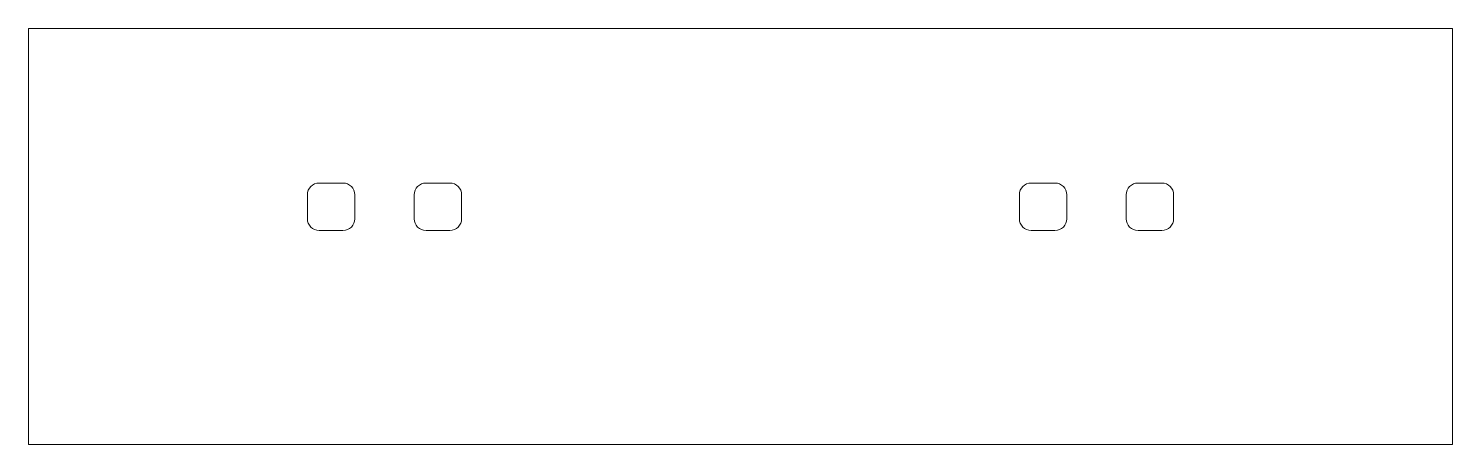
# Model space of a CAD drawing. Header units: millimetres. Extents: x 16 to 28, y 2 to 5.5.
import ezdxf

# ---------------------------------------------------------------- set-up
doc = ezdxf.new("R2010")
doc.units = ezdxf.units.MM

msp = doc.modelspace()

# ---------------------------------------------------------------- linework, layer by layer
at = {"color": 7, "linetype": 'Continuous', "lineweight": 15}
for p, q in [((16, 5.5), (16, 2)), ((16, 5.5), (28, 5.5)), ((28, 5.5), (28, 2)), ((18.65, 4.2), (18.45, 4.2)), ((19.55, 4.2), (19.35, 4.2)), ((24.65, 4.2), (24.45, 4.2)), ((25.55, 4.2), (25.35, 4.2)), ((18.35, 3.9), (18.35, 4.1)), ((18.75, 3.9), (18.75, 4.1)), ((19.25, 3.9), (19.25, 4.1)), ((19.65, 3.9), (19.65, 4.1)), ((24.35, 3.9), (24.35, 4.1)), ((24.75, 3.9), (24.75, 4.1)), ((25.25, 3.9), (25.25, 4.1)), ((25.65, 3.9), (25.65, 4.1)), ((18.65, 3.8), (18.45, 3.8)), ((19.55, 3.8), (19.35, 3.8)), ((24.65, 3.8), (24.45, 3.8)), ((25.55, 3.8), (25.35, 3.8)), ((28, 2), (16, 2))]:
    msp.add_line(p, q, dxfattribs=at)
for centre, start, end in [((18.45, 4.1), 90, 180), ((18.65, 4.1), 0, 90), ((19.35, 4.1), 90, 180), ((19.55, 4.1), 0, 90), ((24.45, 4.1), 90, 180), ((24.65, 4.1), 0, 90), ((25.35, 4.1), 90, 180), ((25.55, 4.1), 0, 90), ((18.45, 3.9), 180, 270), ((18.65, 3.9), 270, 0), ((19.35, 3.9), 180, 270), ((19.55, 3.9), 270, 0), ((24.45, 3.9), 180, 270), ((24.65, 3.9), 270, 0), ((25.35, 3.9), 180, 270), ((25.55, 3.9), 270, 0)]:
    msp.add_arc(centre, 0.1, start, end, dxfattribs=at)

doc.saveas('drawing.dxf')
